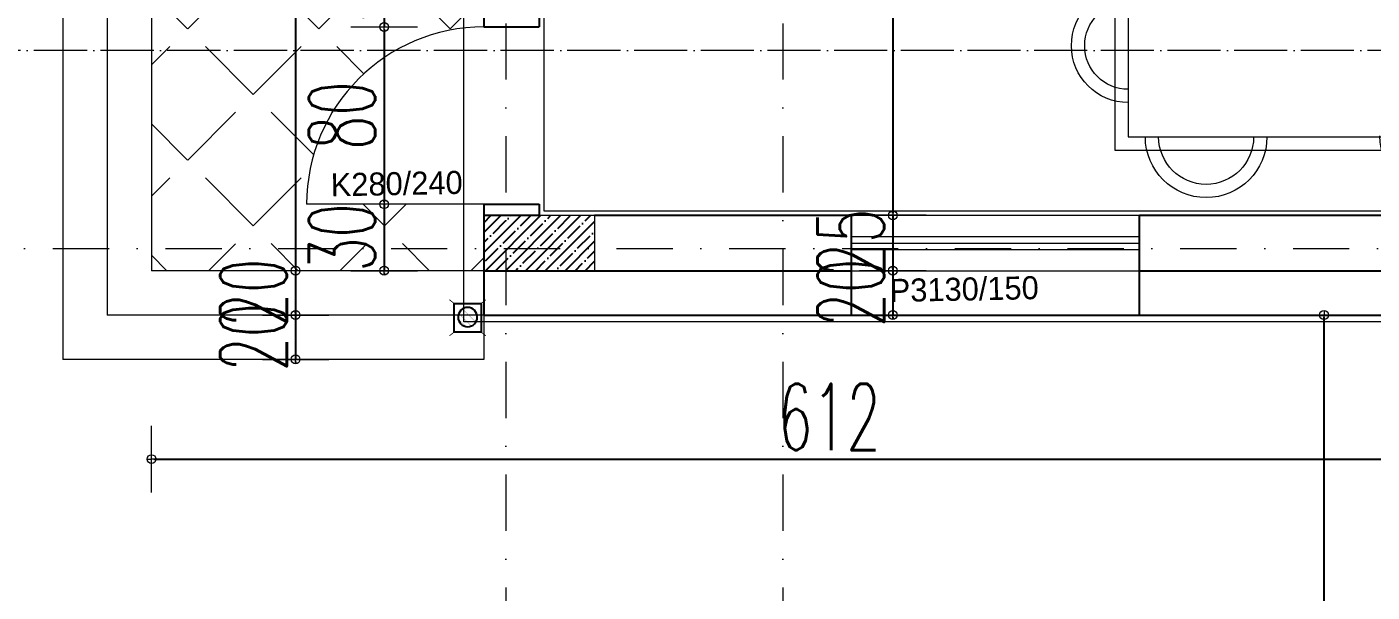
# Model space of a CAD drawing. Header units: millimetres. Extents: x -16104 to 67872, y -88009 to 12107.
# Drawn here: x 10786 to 11393, y -6715 to -6460 of the extents above; entities that cross this region are included whole.
import ezdxf

# ---------------------------------------------------------------- set-up
doc = ezdxf.new("R2010")
doc.units = ezdxf.units.MM
for name, pattern in [('ACAD_ISO04W100', [30, 24, -3, 0, -3]), ('ACAD_ISO07W100', [3, 0, -3]), ('DASHDOTX2', [50.8, 25.4, -12.7, 0, -12.7])]:
    doc.linetypes.add(name, pattern=pattern)
doc.layers.get('0').update_dxf_attribs({"color": 241})
for name, color, linetype, lineweight in [('AKS', 1, 'ACAD_ISO07W100', 5), ('akslar', 144, 'Continuous', 20), ('balkon', 6, 'Continuous', 5), ('duvar', 123, 'Continuous', 25), ('emsal&kolon', 1, 'Continuous', 5), ('kapı', 3, 'Continuous', 5), ('OLCU', 54, 'Continuous', 13), ('pencere', 5, 'Continuous', 5), ('POZ', 36, 'Continuous', 18), ('SıVA', 40, 'Continuous', 9), ('tefriş', 30, 'Continuous', 5), ('ÖLÇÜ', 252, 'Continuous', 20)]:
    doc.layers.add(name, color=color, linetype=linetype, lineweight=lineweight)
doc.styles.add('DIM', font='Txttw.shx', dxfattribs={"width": 0.6})
doc.styles.add('M2', font='stylu.ttf', dxfattribs={"height": 10})
doc.dimstyles.new('50', dxfattribs={"dimscale": 0, "dimtxt": 30, "dimasz": 1, "dimexe": 0, "dimexo": 2, "dimgap": 4, "dimtad": 1, "dimdec": 0, "dimzin": 0, "dimdsep": 46, "dimtxsty": 'DIM', "dimblk1": 'DOT', "dimblk2": 'DOT', "dimsah": 1, "dimcen": 1.5, "dimdle": 3, "dimse1": 1, "dimse2": 1, "dimclrd": 256, "dimclre": 9, "dimclrt": 256, "dimadec": 0, "dimazin": 0, "dimtfac": 0.24, "dimtdec": 0, "dimtix": 1, "dimtmove": 2, "dimatfit": 3, "dimldrblk": 'DOT', "dimfxl": 0, "dimtolj": 1, "dimtzin": 15, "dimarcsym": 0})

# ---------------------------------------------------------------- blocks, each defined once
blk = doc.blocks.new('rb')
at = {"layer": 'tefriş'}
for points in [[(1548.4, 487.07), (1595.5, 487.07), (1595.5, 394.92), (1548.4, 394.92)], [(1551.4, 484.07), (1592.5, 484.07), (1592.5, 397.92), (1551.4, 397.92)]]:
    blk.add_lwpolyline(points, close=True, dxfattribs=at)
for centre, radius, start, end in [((1571.95, 484.07), 12.83, 0, 180), ((1571.95, 484.07), 9.83, 0, 180), ((1551.4, 466.84), 14.18, 90, 270), ((1592.5, 466.49), 13.72, 270, 90), ((1551.4, 466.84), 11.18, 90, 270), ((1592.5, 466.49), 10.72, 270, 90), ((1551.4, 415.62), 14.18, 90, 270), ((1551.4, 415.62), 11.18, 90, 270), ((1592.29, 413.54), 13.72, 270, 90), ((1592.29, 413.54), 10.72, 270, 90), ((1571.95, 397.92), 13.83, 180, 0), ((1571.95, 397.92), 10.83, 180, 0)]:
    blk.add_arc(centre, radius, start, end, dxfattribs=at)
blk = doc.blocks.new('DOT')
for p, q in [((0, 15), (0, -15)), ((-2, 0), (0, 0)), ((2, 0), (0, 0))]:
    blk.add_line(p, q)
blk.add_circle((0, 0), 2)
blk = doc.blocks.new('*D5648')
at = {"layer": 'Defpoints', "color": 0, "transparency": 16777216}
for p in [(10907.15, -6074.87), (10907.15, -6569.56), (10907.15, -6569.56)]:
    blk.add_point(p, dxfattribs=at)
at = {"layer": 'OLCU', "lineweight": -2, "transparency": 16777216}
blk.add_line((10907.15, -6075.87), (10907.15, -6568.56), dxfattribs=at)
for p, rotation in [((10907.15, -6074.87), 90), ((10907.15, -6569.56), 270)]:
    blk.add_blockref('DOT', p, dxfattribs=dict(at, rotation=rotation))
at = {"layer": 'OLCU', "transparency": 16777216, "insert": (10888.15, -6322.22), "char_height": 30, "attachment_point": 5, "rotation": 90, "style": 'DIM'}
blk.add_mtext('\\A1;495', dxfattribs=at)
blk = doc.blocks.new('*D5649')
at = {"layer": 'Defpoints', "color": 0, "transparency": 16777216}
for p in [(10907.15, -6569.56), (10907.15, -6589.56), (10907.15, -6589.56)]:
    blk.add_point(p, dxfattribs=at)
at = {"layer": 'OLCU', "lineweight": -2, "transparency": 16777216}
for p, q in [((10907.15, -6568.56), (10907.15, -6567.56)), ((10907.15, -6569.56), (10907.15, -6589.56)), ((10907.15, -6590.56), (10907.15, -6591.56))]:
    blk.add_line(p, q, dxfattribs=at)
for p, rotation in [((10907.15, -6569.56), 270), ((10907.15, -6589.56), 90)]:
    blk.add_blockref('DOT', p, dxfattribs=dict(at, rotation=rotation))
at = {"layer": 'OLCU', "transparency": 16777216, "insert": (10888.15, -6579.56), "char_height": 30, "attachment_point": 5, "rotation": 90, "style": 'DIM'}
blk.add_mtext('\\A1;20', dxfattribs=at)
blk = doc.blocks.new('*D5963')
at = {"layer": 'Defpoints', "color": 0, "transparency": 16777216}
for p in [(10907.15, -6589.56), (10907.15, -6609.56), (10907.15, -6609.56)]:
    blk.add_point(p, dxfattribs=at)
at = {"layer": 'OLCU', "lineweight": -2, "transparency": 16777216}
for p, q in [((10907.15, -6588.56), (10907.15, -6587.56)), ((10907.15, -6589.56), (10907.15, -6609.56)), ((10907.15, -6610.56), (10907.15, -6611.56))]:
    blk.add_line(p, q, dxfattribs=at)
for p, rotation in [((10907.15, -6589.56), 270), ((10907.15, -6609.56), 90)]:
    blk.add_blockref('DOT', p, dxfattribs=dict(at, rotation=rotation))
at = {"layer": 'OLCU', "transparency": 16777216, "insert": (10888.15, -6599.56), "char_height": 30, "attachment_point": 5, "rotation": 90, "style": 'DIM'}
blk.add_mtext('\\A1;20', dxfattribs=at)
blk = doc.blocks.new('*D5966')
at = {"layer": 'Defpoints', "color": 0, "transparency": 16777216}
for p in [(10992.15, -6424.56), (10947.15, -6459.56), (10992.15, -6459.56)]:
    blk.add_point(p, dxfattribs=at)
at = {"layer": 'OLCU', "lineweight": -2, "transparency": 16777216}
for p, q in [((10947.15, -6423.56), (10947.15, -6422.56)), ((10947.15, -6424.56), (10947.15, -6459.56)), ((10947.15, -6460.56), (10947.15, -6461.56))]:
    blk.add_line(p, q, dxfattribs=at)
for p, rotation in [((10947.15, -6424.56), 270), ((10947.15, -6459.56), 90)]:
    blk.add_blockref('DOT', p, dxfattribs=dict(at, rotation=rotation))
at = {"layer": 'OLCU', "transparency": 16777216, "insert": (10928.15, -6442.06), "char_height": 30, "attachment_point": 5, "rotation": 90, "style": 'DIM'}
blk.add_mtext('\\A1;35', dxfattribs=at)
blk = doc.blocks.new('*D5652')
at = {"layer": 'Defpoints', "color": 0, "transparency": 16777216}
for p in [(10992.15, -6459.56), (10947.15, -6539.56), (10992.15, -6539.56)]:
    blk.add_point(p, dxfattribs=at)
at = {"layer": 'OLCU', "lineweight": -2, "transparency": 16777216}
blk.add_line((10947.15, -6460.56), (10947.15, -6538.56), dxfattribs=at)
for p, rotation in [((10947.15, -6459.56), 90), ((10947.15, -6539.56), 270)]:
    blk.add_blockref('DOT', p, dxfattribs=dict(at, rotation=rotation))
at = {"layer": 'OLCU', "transparency": 16777216, "insert": (10928.15, -6499.56), "char_height": 30, "attachment_point": 5, "rotation": 90, "style": 'DIM'}
blk.add_mtext('\\A1;80', dxfattribs=at)
blk = doc.blocks.new('*D5653')
at = {"layer": 'Defpoints', "color": 0, "transparency": 16777216}
for p in [(10947.15, -6539.56), (10947.15, -6569.56), (10947.15, -6569.56)]:
    blk.add_point(p, dxfattribs=at)
at = {"layer": 'OLCU', "lineweight": -2, "transparency": 16777216}
for p, q in [((10947.15, -6538.56), (10947.15, -6537.56)), ((10947.15, -6539.56), (10947.15, -6569.56)), ((10947.15, -6570.56), (10947.15, -6571.56))]:
    blk.add_line(p, q, dxfattribs=at)
for p, rotation in [((10947.15, -6539.56), 270), ((10947.15, -6569.56), 90)]:
    blk.add_blockref('DOT', p, dxfattribs=dict(at, rotation=rotation))
at = {"layer": 'OLCU', "transparency": 16777216, "insert": (10928.15, -6554.56), "char_height": 30, "attachment_point": 5, "rotation": 90, "style": 'DIM'}
blk.add_mtext('\\A1;30', dxfattribs=at)
blk = doc.blocks.new('*D5662')
at = {"layer": 'Defpoints', "color": 0, "transparency": 16777216}
for p in [(11176.79, -6059.87), (11176.79, -6544.56), (11176.79, -6544.56)]:
    blk.add_point(p, dxfattribs=at)
at = {"layer": 'OLCU', "lineweight": -2, "transparency": 16777216}
blk.add_line((11176.79, -6060.87), (11176.79, -6543.56), dxfattribs=at)
for p, rotation in [((11176.79, -6059.87), 90), ((11176.79, -6544.56), 270)]:
    blk.add_blockref('DOT', p, dxfattribs=dict(at, rotation=rotation))
at = {"layer": 'OLCU', "transparency": 16777216, "insert": (11157.79, -6302.22), "char_height": 30, "attachment_point": 5, "rotation": 90, "style": 'DIM'}
blk.add_mtext('\\A1;485', dxfattribs=at)
blk = doc.blocks.new('*D5663')
at = {"layer": 'Defpoints', "color": 0, "transparency": 16777216}
for p in [(11176.79, -6544.56), (11176.79, -6569.56), (11176.79, -6569.56)]:
    blk.add_point(p, dxfattribs=at)
at = {"layer": 'OLCU', "lineweight": -2, "transparency": 16777216}
for p, q in [((11176.79, -6543.56), (11176.79, -6542.56)), ((11176.79, -6544.56), (11176.79, -6569.56)), ((11176.79, -6570.56), (11176.79, -6571.56))]:
    blk.add_line(p, q, dxfattribs=at)
for p, rotation in [((11176.79, -6544.56), 270), ((11176.79, -6569.56), 90)]:
    blk.add_blockref('DOT', p, dxfattribs=dict(at, rotation=rotation))
at = {"layer": 'OLCU', "transparency": 16777216, "insert": (11157.79, -6557.06), "char_height": 30, "attachment_point": 5, "rotation": 90, "style": 'DIM'}
blk.add_mtext('\\A1;25', dxfattribs=at)
blk = doc.blocks.new('*D5681')
at = {"layer": 'Defpoints', "color": 0, "transparency": 16777216}
for p in [(11176.79, -6569.56), (11176.79, -6589.56), (11176.79, -6589.56)]:
    blk.add_point(p, dxfattribs=at)
at = {"layer": 'OLCU', "lineweight": -2, "transparency": 16777216}
for p, q in [((11176.79, -6568.56), (11176.79, -6567.56)), ((11176.79, -6569.56), (11176.79, -6589.56)), ((11176.79, -6590.56), (11176.79, -6591.56))]:
    blk.add_line(p, q, dxfattribs=at)
for p, rotation in [((11176.79, -6569.56), 270), ((11176.79, -6589.56), 90)]:
    blk.add_blockref('DOT', p, dxfattribs=dict(at, rotation=rotation))
at = {"layer": 'OLCU', "transparency": 16777216, "insert": (11157.79, -6579.56), "char_height": 30, "attachment_point": 5, "rotation": 90, "style": 'DIM'}
blk.add_mtext('\\A1;20', dxfattribs=at)
blk = doc.blocks.new('A$C412C2498')
at = {"color": 5, "const_width": 0.6}
for points in [[(3.64, 24.29), (0.19, 27)], [(23.8, 24.29), (27.26, 27)], [(3.64, 2.95), (0.19, 0.24)], [(23.8, 2.95), (27.26, 0.24)]]:
    blk.add_lwpolyline(points, dxfattribs=at)
at = {"color": 5}
blk.add_lwpolyline([(23.8, 24.29), (3.64, 24.29), (3.64, 2.95), (23.8, 2.95)], close=True, dxfattribs=at)
at = {"const_width": 0.1}
for points in [[(6.68, 12.23), (14.63, 20.17)], [(6.76, 14.48), (12.37, 20.1)], [(7.15, 10.44), (16.41, 19.71)], [(7.89, 9.07), (17.79, 18.97)], [(8.8, 8), (18.86, 18.06)], [(9.96, 7.09), (19.77, 16.9)], [(11.26, 6.45), (20.41, 15.6)], [(13.03, 6.04), (20.82, 13.83)], [(14.77, 6.07), (20.78, 12.09)], [(17.41, 7.02), (19.84, 9.45)]]:
    blk.add_lwpolyline(points, dxfattribs=at)
blk.add_circle((13.74, 13.11), 7.12)
blk = doc.blocks.new('A$C5E2C1EC0')
at = {"xscale": 0.6105719971092185, "yscale": 0.6105719971092185, "zscale": 0.6105719971092185}
blk.add_blockref('A$C412C2498', (0, 0), dxfattribs=at)
blk = doc.blocks.new('*D5941')
at = {"layer": 'Defpoints', "color": 0, "transparency": 16777216}
for p in [(10842.15, -6569.56), (11454.15, -6589.56), (11454.15, -6654.56)]:
    blk.add_point(p, dxfattribs=at)
at = {"layer": 'OLCU', "lineweight": -2, "transparency": 16777216}
blk.add_line((10843.15, -6654.56), (11453.15, -6654.56), dxfattribs=at)
at = {"layer": 'OLCU', "lineweight": -2, "transparency": 16777216, "rotation": 180}
blk.add_blockref('DOT', (10842.15, -6654.56), dxfattribs=at)
at = {"layer": 'OLCU', "lineweight": -2, "transparency": 16777216}
blk.add_blockref('DOT', (11454.15, -6654.56), dxfattribs=at)
at = {"layer": 'OLCU', "transparency": 16777216, "insert": (11148.15, -6635.56), "char_height": 30, "attachment_point": 5, "style": 'DIM'}
blk.add_mtext('\\A1;612', dxfattribs=at)
blk = doc.blocks.new('*D5944')
at = {"layer": 'Defpoints', "color": 0, "transparency": 16777216}
for p in [(11371.44, -6589.56), (11474.15, -6589.56), (11474.15, -7594.06)]:
    blk.add_point(p, dxfattribs=at)
at = {"layer": 'OLCU', "lineweight": -2, "transparency": 16777216}
blk.add_line((11371.44, -7593.06), (11371.44, -6590.56), dxfattribs=at)
for p, rotation in [((11371.44, -6589.56), 90), ((11371.44, -7594.06), 270)]:
    blk.add_blockref('DOT', p, dxfattribs=dict(at, rotation=rotation))
at = {"layer": 'OLCU', "transparency": 16777216, "insert": (11352.44, -7091.81), "char_height": 30, "attachment_point": 5, "rotation": 90, "style": 'DIM'}
blk.add_mtext('\\A1;1005', dxfattribs=at)

msp = doc.modelspace()

# ---------------------------------------------------------------- hatches: boundary and pattern name
h = msp.add_hatch()
h.set_pattern_fill('ANSI35,_O', color=256)
h.set_pattern_definition([(45, (0, -17059.605), (-4.490128, 4.490128), []), (45, (4.49, -17059.605), (-4.490128, 4.490128), [7.9375, -1.5875, 0, -1.5875])])
h.paths.add_polyline_path([(11002.14, -6544.56), (10992.15, -6544.56), (10992.15, -6559.56), (11002.14, -6559.56)])
h.paths.add_polyline_path([(11042.15, -6544.56), (11002.14, -6544.56), (11002.14, -6559.56), (11042.15, -6559.56)])
h.paths.add_polyline_path([(11042.15, -6559.56), (11002.14, -6559.56), (11002.14, -6569.56), (11042.15, -6569.56)])
h.paths.add_polyline_path([(11002.14, -6559.56), (10992.15, -6559.56), (10992.15, -6569.56), (11002.14, -6569.56)])
at = {"layer": 'ÖLÇÜ'}
h = msp.add_hatch(dxfattribs=at)
h.set_pattern_fill('ANGLE,_O', color=256, scale=6, angle=45)
h.set_pattern_definition([(45, (-3603.393, 0), (-29.63485, 29.63485), [30.48, -11.43]), (135, (-3603.393, 0), (-29.63485, -29.63485), [30.48, -11.43])])
h.paths.add_polyline_path([(10907.15, -6074.87), (10842.15, -6074.87), (10842.15, -6099.87), (10911.16, -6099.87, -0.079624)])
h.paths.add_polyline_path([(10911.16, -6099.87), (10842.15, -6099.87), (10842.15, -6279.56), (10992.15, -6279.56), (10992.15, -6099.87), (10987.15, -6099.87), (10987.15, -6154.87, -0.323907)])
h.paths.add_polyline_path([(10992.15, -6424.56), (10992.15, -6294.56), (10992.15, -6279.56), (10842.15, -6279.56), (10842.15, -6470.24), (10952.22, -6470.24, -0.131404), (10992.15, -6459.56)])
h.paths.add_polyline_path([(10952.22, -6470.24), (10842.15, -6470.24), (10842.15, -6559.56), (10992.15, -6559.56), (10992.15, -6544.56), (10992.15, -6539.56), (10912.15, -6539.56, -0.268211)])
h.paths.add_polyline_path([(10992.15, -6559.56), (10842.15, -6559.56), (10842.15, -6569.56), (10992.15, -6569.56)])
h.paths.add_polyline_path([(10990.11, -6135.86), (10989.03, -6073.93), (10975.36, -6074.17), (10976.44, -6136.1)], flags=9)
h.paths.add_polyline_path([(10842.48, -6251.87), (10930.33, -6251.87), (10930.33, -6281.65), (10842.48, -6281.65)], flags=9)
h.paths.add_polyline_path([(10843.14, -6223.64), (10947.28, -6223.64), (10947.28, -6250.5), (10843.14, -6250.5)], flags=24)
h.paths.add_polyline_path([(10992.65, -6408.88), (10992.91, -6318.39), (10975.14, -6318.34), (10974.88, -6408.83)], flags=9)
h.paths.add_polyline_path([(10905.65, -6521.63), (10905.65, -6477.49), (10950.65, -6477.49), (10950.65, -6521.63)], flags=24)
h.paths.add_polyline_path([(10905.65, -6576.63), (10905.65, -6532.49), (10950.65, -6532.49), (10950.65, -6576.63)], flags=9)
h.paths.add_polyline_path([(10865.65, -6601.63), (10865.65, -6557.49), (10910.65, -6557.49), (10910.65, -6601.63)], flags=9)

# ---------------------------------------------------------------- linework, layer by layer
at = {"layer": 'AKS', "color": 1, "linetype": 'ACAD_ISO04W100'}
msp.add_line((13311.33, -6470.24), (10702.98, -6470.24), dxfattribs=at)
at = {"layer": 'akslar', "linetype": 'DASHDOTX2'}
for p, q in [((11002.14, -5134.56), (11002.14, -7944.06)), ((11127.15, -5134.56), (11127.15, -7944.06)), ((10492.15, -6559.56), (13542.15, -6559.56))]:
    msp.add_line(p, q, dxfattribs=at)
at = {"layer": 'balkon'}
for p, q in [((10802.15, -6074.87), (10802.15, -6609.56)), ((10822.15, -6074.87), (10822.15, -6589.56)), ((10842.15, -6074.87), (10842.15, -6569.56)), ((10992.15, -6569.56), (10842.15, -6569.56)), ((10992.15, -6589.56), (10822.15, -6589.56)), ((10992.15, -6589.56), (10992.15, -6609.56)), ((10992.15, -6609.56), (10802.15, -6609.56))]:
    msp.add_line(p, q, dxfattribs=at)
at = {"layer": 'duvar'}
for p, q in [((10992.15, -6424.56), (10992.15, -6459.56)), ((11017.15, -6424.56), (11017.15, -6459.56)), ((10992.15, -6459.56), (11017.15, -6459.56)), ((10992.15, -6539.56), (10992.15, -6589.56)), ((10992.15, -6539.56), (11017.15, -6539.56)), ((11017.15, -6539.56), (11017.15, -6544.56)), ((10992.15, -6544.56), (11017.15, -6544.56)), ((11042.15, -6544.56), (11158.15, -6544.56)), ((11158.15, -6589.56), (11158.15, -6544.56)), ((11288.15, -6544.56), (11617.15, -6544.56)), ((11288.15, -6589.56), (11288.15, -6544.56)), ((10992.15, -6569.56), (11158.15, -6569.56)), ((11288.15, -6569.56), (11474.15, -6569.56)), ((10992.15, -6589.56), (11158.15, -6589.56)), ((11158.15, -6589.56), (11288.15, -6589.56)), ((11288.15, -6589.56), (11454.15, -6589.56))]:
    msp.add_line(p, q, dxfattribs=at)
at = {"layer": 'emsal&kolon'}
msp.add_lwpolyline([(10992.15, -6569.56), (10992.15, -6544.56), (11042.15, -6544.56), (11042.15, -6569.56), (10992.15, -6569.56)], dxfattribs=at)
at = {"layer": 'kapı'}
msp.add_line((10992.15, -6539.56), (10912.15, -6539.56), dxfattribs=at)
msp.add_arc((10992.15, -6539.56), 80, 90, 180, dxfattribs=at)
at = {"layer": 'OLCU'}
msp.add_line((11288.15, -6589.56), (11288.15, -6589.56), dxfattribs=at)
at = {"layer": 'pencere'}
for p, q in [((11158.15, -6544.56), (11288.15, -6544.56)), ((11158.15, -6554.06), (11288.15, -6554.06)), ((11158.15, -6557.06), (11288.15, -6557.06)), ((11158.15, -6560.06), (11288.15, -6560.06)), ((11158.15, -6569.56), (11288.15, -6569.56))]:
    msp.add_line(p, q, dxfattribs=at)
at = {"layer": 'SıVA'}
for points in [[(12582.15, -6842.56), (12582.15, -7357.06), (12447.15, -7357.06), (12447.15, -7617.06), (11665.15, -7617.06), (11665.15, -7447.06), (11445.15, -7447.06), (11445.15, -6592.56), (10983.15, -6592.56), (10983.15, -6077.87), (10813.15, -6077.87), (10813.15, -5625.56), (11103.15, -5625.56), (11103.15, -5455.56), (12925.15, -5455.56), (12925.15, -5625.56), (13215.15, -5625.56), (13215.15, -6077.87), (13045.15, -6077.87), (13045.15, -6572.56), (12885.15, -6572.56), (12885.15, -6842.56)], [(11019.15, -6542.56), (11615.15, -6542.56), (11615.15, -6517.56), (11620.15, -6517.56), (11620.15, -6301.56), (11615.15, -6301.56), (11615.15, -6247.56), (11620.15, -6247.56), (11620.15, -6061.87), (11527.15, -6061.87), (11044.15, -6061.87), (11044.15, -6076.87), (11019.15, -6076.87), (11019.15, -6459.56)]]:
    msp.add_lwpolyline(points, close=True, dxfattribs=at)

# ---------------------------------------------------------------- block references
at = {"ltscale": 50, "xscale": -1, "rotation": 180}
msp.add_blockref('A$C5E2C1EC0', (10976.45, -6582.48), dxfattribs=at)
at = {"layer": 'pencere', "xscale": -2, "yscale": 2, "zscale": 2, "rotation": 90}
msp.add_blockref('rb', (12251.19, -3324.15), dxfattribs=at)

# ---------------------------------------------------------------- texts
at = {"layer": 'POZ', "style": 'M2', "flags": 4}
for tag, p in [('K280/240', (10923.14, -6536.05)), ('P3130/150', (11175.47, -6583.7))]:
    msp.add_attdef(tag, p, 'K1 80/210', height=10.4, rotation=1.13919, dxfattribs=at)

# ---------------------------------------------------------------- dimensions: what is measured, and where the dimension line sits
at = {"layer": 'OLCU'}
for base, p1, p2, text, picture, middle in [((11176.79, -6544.56), (11176.79, -6059.87), (11176.79, -6544.56), '485', '*D5662', (11157.79, -6302.22)), ((10907.15, -6569.56), (10907.15, -6074.87), (10907.15, -6569.56), '495', '*D5648', (10888.15, -6322.22))]:
    dim = msp.add_linear_dim(base=base, p1=p1, p2=p2, angle=90, text=text, dimstyle='50', override={"dimscale": 1}, dxfattribs=at)
    dim.commit()
    dim.dimension.update_dxf_attribs({"geometry": picture, "text_midpoint": middle})
for base, p1, p2, picture, middle in [((10947.15, -6459.56), (10992.15, -6424.56), (10992.15, -6459.56), '*D5966', (10928.15, -6442.06)), ((10947.15, -6539.56), (10992.15, -6459.56), (10992.15, -6539.56), '*D5652', (10928.15, -6499.56)), ((10947.15, -6569.56), (10947.15, -6539.56), (10947.15, -6569.56), '*D5653', (10928.15, -6554.56)), ((11176.79, -6569.56), (11176.79, -6544.56), (11176.79, -6569.56), '*D5663', (11157.79, -6557.06)), ((10907.15, -6589.56), (10907.15, -6569.56), (10907.15, -6589.56), '*D5649', (10888.15, -6579.56)), ((11176.79, -6589.56), (11176.79, -6569.56), (11176.79, -6589.56), '*D5681', (11157.79, -6579.56)), ((10907.15, -6609.56), (10907.15, -6589.56), (10907.15, -6609.56), '*D5963', (10888.15, -6599.56))]:
    dim = msp.add_linear_dim(base=base, p1=p1, p2=p2, angle=90, dimstyle='50', override={"dimscale": 1}, dxfattribs=at)
    dim.commit()
    dim.dimension.update_dxf_attribs({"geometry": picture, "text_midpoint": middle})
dim = msp.add_linear_dim(base=(11454.15, -6654.56), p1=(10842.15, -6569.56), p2=(11454.15, -6589.56), dimstyle='50', override={"dimscale": 1}, dxfattribs=at)
dim.commit()
dim.dimension.update_dxf_attribs({"geometry": '*D5941', "text_midpoint": (11148.15, -6635.56)})
dim = msp.add_aligned_dim(p1=(11474.15117101, -7594.06011155), p2=(11474.15117101, -6589.56011155), distance=102.70769654, dimstyle='50', override={"dimscale": 1}, dxfattribs=at)
dim.commit()
dim.dimension.update_dxf_attribs({"geometry": '*D5944', "text_midpoint": (11352.44347447, -7091.81011155)})

doc.saveas('drawing.dxf')
